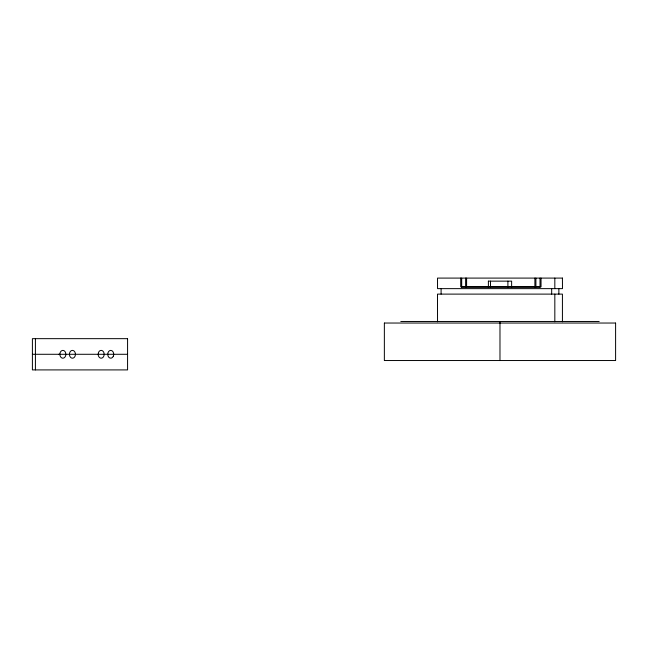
<?xml version="1.0" encoding="UTF-8"?>
<svg xmlns="http://www.w3.org/2000/svg" width="648" height="648" viewBox="0 0 648 648"><rect width="100%" height="100%" fill="white"/><g stroke="black" fill="none" stroke-linecap="round" stroke-linejoin="round"><path stroke-width="0.97" d="M488.373 281.143L511.637 281.143L511.628 287.169M461.441 287.08L540.246 287.08M400.78 321.473L599.189 321.473M384.442 323.036L615.519 323.036M32.4 354.286L59.867 354.286A3.904 2.989 90 0 1 62.864 350.39A3.904 2.989 90 0 1 65.853 354.286L69.449 354.286A3.904 2.989 90 0 1 72.438 350.39A3.904 2.989 90 0 1 75.427 354.286L98.172 354.286A3.904 2.989 90 0 1 101.161 350.39A3.904 2.989 90 0 1 104.158 354.286L127.575 354.286M58.822 354.294L65.853 354.294A3.904 2.989 -90 0 1 62.864 358.198A3.904 2.989 -90 0 1 59.867 354.294M69.401 354.294L75.427 354.294A3.904 2.989 -90 0 1 72.438 358.198A3.904 2.989 -90 0 1 69.449 354.294M98.132 354.294L104.158 354.294A3.904 2.989 -90 0 1 101.161 358.198A3.904 2.989 -90 0 1 98.172 354.294M384.442 360.531L615.519 360.531M615.6 323.036L615.6 360.531M562.424 321.789L562.424 294.111L437.489 294.111L437.538 321.789M558.868 288.635L558.868 294.111M554.826 278.089L554.826 288.635M554.826 294.111L554.826 321.789M551.675 288.635L551.675 294.111M541.04 278.089L541.04 286.845L460.712 286.845L460.712 278.089M540.011 278.089L540.011 286.845M535.912 278.089L535.912 286.845M534.884 278.089L534.884 286.845M507.902 281.143L507.902 287.169M499.981 321.473L499.981 360.531M490.487 281.143L490.487 287.169M488.39 281.143L488.39 287.169M466.601 278.089L466.601 286.845M465.62 278.089L465.62 286.845M461.692 278.089L461.692 286.845M441.094 288.635L441.094 294.111M384.361 323.036L384.361 360.531M35.413 338.661L35.413 369.911M562.472 278.089L437.522 278.089L437.538 288.635L562.472 288.635L562.424 278.089M127.575 338.661L32.4 338.661L32.4 369.911L127.575 369.911L127.575 338.661M113.27 356.368A3.904 2.989 -90 0 0 110.849 350.39A3.904 2.989 -90 0 0 108.094 356.125A3.904 2.989 -90 0 0 113.27 356.368"/></g></svg>
